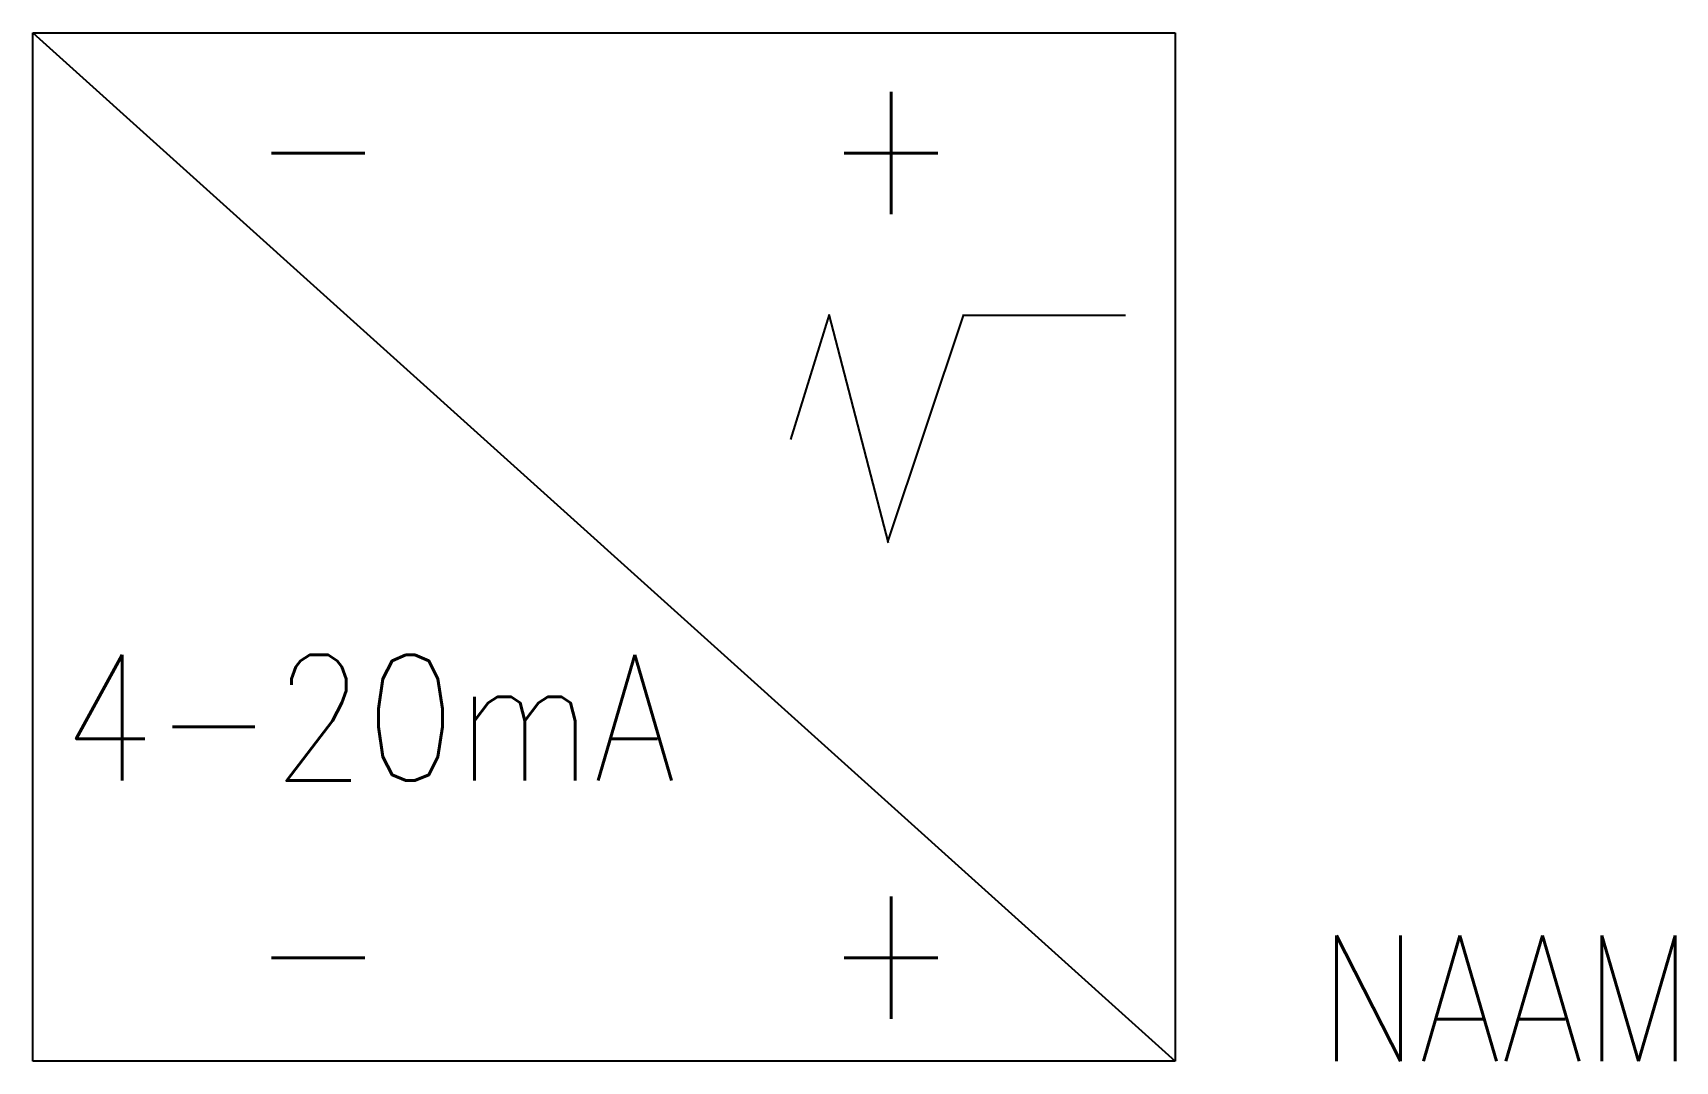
# Model space of a CAD drawing. Extents: x 140 to 168.8, y 168 to 186.
import ezdxf
from ezdxf.enums import TextEntityAlignment as Align

# ---------------------------------------------------------------- set-up
doc = ezdxf.new("R2010")
doc.units = 0
doc.header["$LTSCALE"] = 6
doc.linetypes.add('DASHED', pattern=[0])
doc.layers.get('0').update_dxf_attribs({"linetype": 'CONTINUOUS'})
doc.layers.add('1', color=7, linetype='CONTINUOUS')
doc.layers.add('12', color=2, linetype='DASHED')
doc.styles.get("Standard").update_dxf_attribs({"font": 'simplex', "width": 0.85})

msp = doc.modelspace()

# ---------------------------------------------------------------- linework, layer by layer
at = {"color": 0}
for p, q in [((153.938, 181.07), (153.264, 178.882)), ((154.98, 177.075), (153.938, 181.07)), ((154.969, 177.092), (156.296, 181.07)), ((156.294, 181.059), (159.129, 181.059))]:
    msp.add_line(p, q, dxfattribs=at)
at = {"layer": '1', "color": 0}
for p, q in [((140, 186), (160, 168)), ((140, 186), (160, 186)), ((140, 168), (140, 186)), ((160, 186), (160, 168)), ((160, 168), (140, 168))]:
    msp.add_line(p, q, dxfattribs=at)

# ---------------------------------------------------------------- texts
at = {"color": 0, "width": 0.85}
for s, p in [('+', (155.024, 184.074)), ('-', (144.995, 184.074)), ('+', (155.024, 169.99)), ('-', (144.995, 169.99))]:
    msp.add_text(s, height=2.5, dxfattribs=at).set_placement(p, align=Align.MIDDLE)
at = {"layer": '1', "color": 0, "width": 0.85}
msp.add_text('4-20mA', height=2.2, dxfattribs=at).set_placement((140.519, 172.91))
at = {"layer": '12', "color": 0, "width": 0.85}
msp.add_attdef('NAAM', (162.5, 168), '', height=2.2, dxfattribs=at)

doc.saveas('drawing.dxf')
